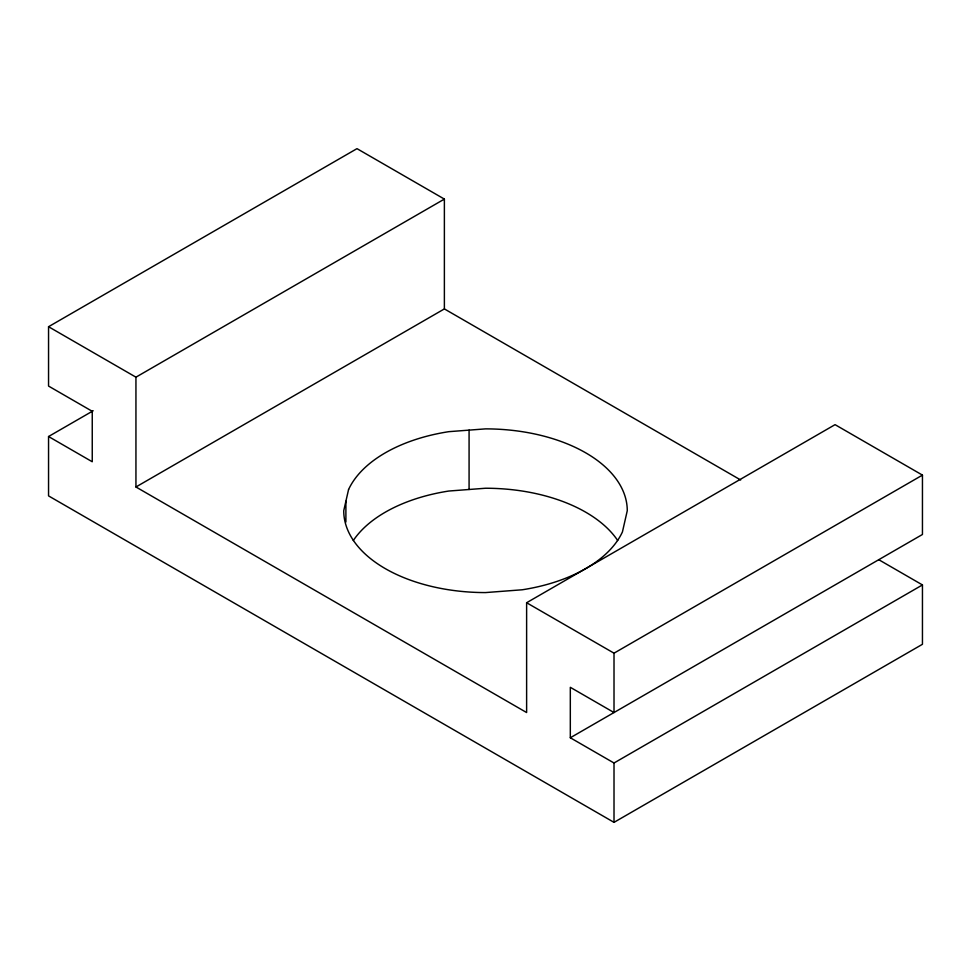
<?xml version="1.0" encoding="UTF-8"?>
<svg xmlns="http://www.w3.org/2000/svg" width="971" height="971" viewBox="0 0 971 971"><rect width="100%" height="100%" fill="white"/><g stroke="black" fill="none" stroke-linecap="round" stroke-linejoin="round"><path stroke-width="1.46" d="M878.755 559.697L922.45 584.93L922.45 644.283L614.012 822.352L48.55 495.89L48.55 436.525L92.245 461.759L92.245 411.303L48.55 386.07L48.55 326.717L356.988 148.648L444.378 199.091L444.378 308.912L135.94 486.981L135.94 377.173L444.378 199.091M48.55 436.525L93.18 410.769M135.94 486.981L526.622 712.544L526.622 602.736L835.06 424.655L922.45 475.11L922.45 534.475L570.317 737.766L570.317 687.31L614.012 712.544L614.012 653.18L922.45 475.11M570.317 737.766L614.012 763L922.45 584.93M444.378 308.912L740.667 479.977M48.55 326.717L135.94 377.173M526.622 602.736L614.012 653.18M614.012 763L614.012 822.352M469.078 430.129L469.078 489.493M345.894 501.242L345.894 522.022M353.298 540.531A141.766 81.843 0 0 1 448.808 491.035L485.5 488.243A141.766 81.843 0 0 1 617.702 540.531M348.565 489.542L343.734 510.722A141.766 81.843 0 0 0 485.5 592.577L522.192 589.785A141.766 81.843 0 0 0 622.435 531.914L627.266 510.722A141.766 81.843 0 0 0 485.5 428.879L448.808 431.67A141.766 81.843 0 0 0 348.565 489.542"/></g></svg>
